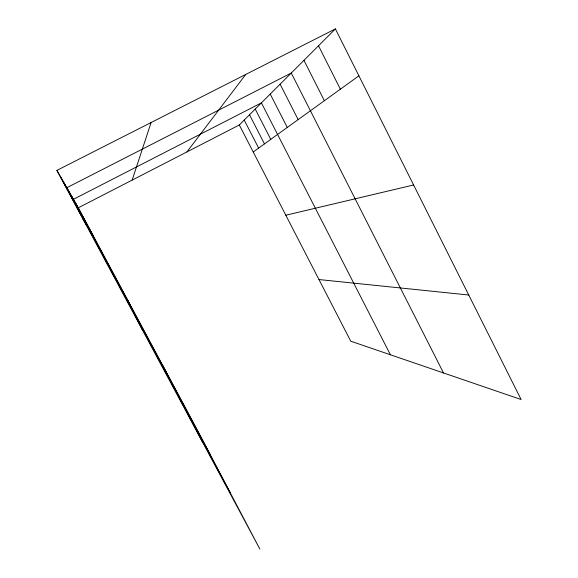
<?xml version="1.0" encoding="UTF-8"?>
<svg xmlns="http://www.w3.org/2000/svg" width="578" height="578" viewBox="0 0 578 578"><rect width="100%" height="100%" fill="white"/><g stroke="black" fill="none" stroke-linecap="round" stroke-linejoin="round"><path stroke-width="0.87" d="M132.16 180.098L151.089 122.529M186.918 151.935L245.751 74.439M239.306 124.985L335.399 28.9L521.11 399.521L350.752 341.193L239.306 124.985L78.254 207.827L56.89 170.387L335.399 28.9M253.229 151.992L358.909 75.819M285.821 215.226L413.61 184.982M318.977 279.55L468.744 295.018M82.618 218.39L92.913 235.181M78.254 207.827L195.574 426.766L259.876 549.1L56.89 170.387M76.014 203.904L92.393 234.336M210.37 454.915L73.399 199.316L261.415 102.884L390.403 354.769M71.448 195.906L89.626 229.827M69.259 192.069L88.571 228.108M230.355 492.933L66.781 187.727L291.269 73.03L443.521 372.955M63.956 182.764L86.014 223.932M60.69 177.049L84.446 221.374M162.136 364.364L202.697 442.423M244.219 120.079L258.641 148.091M255.223 109.076L270.757 139.356M249.508 114.784L264.471 143.893M270.229 94.069L287.28 127.449M280.113 84.186L298.154 119.61M303.956 60.343L324.374 100.717M318.514 45.785L340.37 89.185M127.232 299.231L142.448 330.009"/></g></svg>
